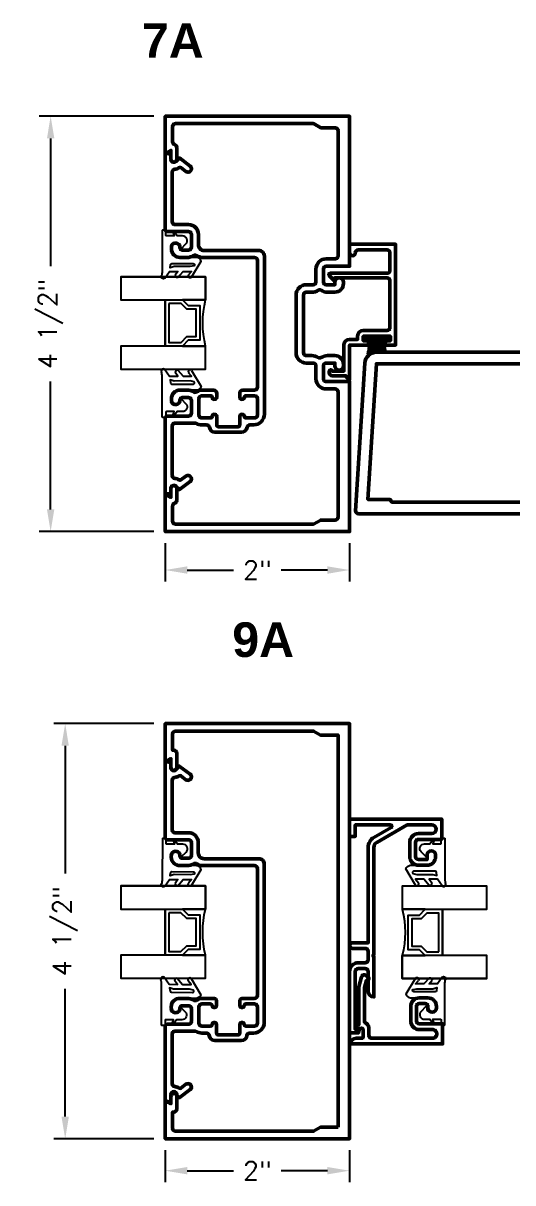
# Model space of a CAD drawing. Extents: x 0 to 63.4, y 0 to 11.8.
# Drawn here: x 16.453 to 17.781, y 5.505 to 8.647 of the extents above; entities that cross this region are included whole.
import ezdxf

# ---------------------------------------------------------------- set-up
doc = ezdxf.new("R2010")
doc.units = 0
doc.header["$MEASUREMENT"] = 0
doc.layers.get('Defpoints').update_dxf_attribs({"linetype": 'CONTINUOUS'})
for name, color, linetype in [('R-Anno-Dims', 3, 'CONTINUOUS'), ('R-Anno-Text', 6, 'CONTINUOUS'), ('R-Det1', 4, 'CONTINUOUS'), ('R-Det2', 2, 'CONTINUOUS'), ('R-Otln', 1, 'CONTINUOUS'), ('R-Pat1', 5, 'CONTINUOUS')]:
    doc.layers.add(name, color=color, linetype=linetype)
doc.styles.get("Standard").update_dxf_attribs({"font": 'simplex'})
doc.styles.add('style1', font='arialbd.ttf')
doc.dimstyles.new('1-4size', dxfattribs={"dimtxt": 0.05, "dimasz": 0.06, "dimexe": 0.03125, "dimexo": 0.03125, "dimgap": 0.03125, "dimtad": 0, "dimdec": 5, "dimlfac": 4, "dimzin": 4, "dimdsep": 46, "dimlunit": 5, "dimtxsty": 'Standard', "dimcen": 0, "dimclrd": 256, "dimclre": 256, "dimclrt": 256, "dimadec": 0, "dimazin": 1, "dimtfac": 1, "dimtdec": 5, "dimtofl": 0, "dimtmove": 0, "dimatfit": 3, "dimfxl": 1, "dimfrac": 2, "dimtolj": 1, "dimtzin": 4, "dimarcsym": 0})

# ---------------------------------------------------------------- blocks, each defined once
blk = doc.blocks.new('*D111')
at = {"layer": 'Defpoints', "color": 0, "transparency": 16777216}
for p in [(16.8385, 7.2694), (17.3385, 7.2694), (17.3385, 7.1651)]:
    blk.add_point(p, dxfattribs=at)
at = {"layer": 'R-Anno-Dims', "lineweight": -2, "transparency": 16777216}
for p, q in [((16.8385, 7.2382), (16.8385, 7.1338)), ((17.3385, 7.2382), (17.3385, 7.1338)), ((16.8985, 7.1651), (17.024, 7.1651)), ((17.2785, 7.1651), (17.1531, 7.1651))]:
    blk.add_line(p, q, dxfattribs=at)
at = {"layer": 'R-Anno-Dims', "transparency": 16777216}
for points in [[(16.8985, 7.1751), (16.8985, 7.1551), (16.8385, 7.1651)], [(17.2785, 7.1751), (17.2785, 7.1551), (17.3385, 7.1651)]]:
    blk.add_solid(points, dxfattribs=at)
at = {"layer": 'R-Anno-Dims', "transparency": 16777216, "insert": (17.0885, 7.1651), "char_height": 0.05, "attachment_point": 5}
blk.add_mtext('\\A1;2"', dxfattribs=at)
blk = doc.blocks.new('*D112')
at = {"layer": 'Defpoints', "color": 0, "transparency": 16777216}
for p in [(16.5279, 8.3944), (16.8385, 8.3944), (16.8385, 7.2694)]:
    blk.add_point(p, dxfattribs=at)
at = {"layer": 'R-Anno-Dims', "lineweight": -2, "transparency": 16777216}
for p, q in [((16.8073, 8.3944), (16.4967, 8.3944)), ((16.5279, 8.3344), (16.5279, 7.9882)), ((16.5279, 7.3294), (16.5279, 7.6757)), ((16.8073, 7.2694), (16.4967, 7.2694))]:
    blk.add_line(p, q, dxfattribs=at)
at = {"layer": 'R-Anno-Dims', "transparency": 16777216}
for points in [[(16.5179, 8.3344), (16.5379, 8.3344), (16.5279, 8.3944)], [(16.5179, 7.3294), (16.5379, 7.3294), (16.5279, 7.2694)]]:
    blk.add_solid(points, dxfattribs=at)
at = {"layer": 'R-Anno-Dims', "transparency": 16777216, "insert": (16.5279, 7.8319), "char_height": 0.05, "attachment_point": 5, "rotation": 90}
blk.add_mtext('\\A1;4 1/2"', dxfattribs=at)
blk = doc.blocks.new('*D102')
at = {"layer": 'Defpoints', "color": 0, "transparency": 16777216}
for p in [(16.8385, 5.6243), (17.3385, 5.6243), (17.3385, 5.5379)]:
    blk.add_point(p, dxfattribs=at)
at = {"layer": 'R-Anno-Dims', "lineweight": -2, "transparency": 16777216}
for p, q in [((16.8385, 5.5931), (16.8385, 5.5067)), ((17.3385, 5.5931), (17.3385, 5.5067)), ((16.8985, 5.5379), (17.024, 5.5379)), ((17.2785, 5.5379), (17.1531, 5.5379))]:
    blk.add_line(p, q, dxfattribs=at)
at = {"layer": 'R-Anno-Dims', "transparency": 16777216}
for points in [[(16.8985, 5.5479), (16.8985, 5.5279), (16.8385, 5.5379)], [(17.2785, 5.5479), (17.2785, 5.5279), (17.3385, 5.5379)]]:
    blk.add_solid(points, dxfattribs=at)
at = {"layer": 'R-Anno-Dims', "transparency": 16777216, "insert": (17.0885, 5.5379), "char_height": 0.05, "attachment_point": 5}
blk.add_mtext('\\A1;2"', dxfattribs=at)
blk = doc.blocks.new('*D103')
at = {"layer": 'Defpoints', "color": 0, "transparency": 16777216}
for p in [(16.5673, 6.7493), (16.8385, 6.7493), (16.8385, 5.6243)]:
    blk.add_point(p, dxfattribs=at)
at = {"layer": 'R-Anno-Dims', "lineweight": -2, "transparency": 16777216}
for p, q in [((16.8073, 6.7493), (16.5361, 6.7493)), ((16.5673, 6.6893), (16.5673, 6.3431)), ((16.5673, 5.6843), (16.5673, 6.0306)), ((16.8073, 5.6243), (16.5361, 5.6243))]:
    blk.add_line(p, q, dxfattribs=at)
at = {"layer": 'R-Anno-Dims', "transparency": 16777216}
for points in [[(16.5573, 6.6893), (16.5773, 6.6893), (16.5673, 6.7493)], [(16.5573, 5.6843), (16.5773, 5.6843), (16.5673, 5.6243)]]:
    blk.add_solid(points, dxfattribs=at)
at = {"layer": 'R-Anno-Dims', "transparency": 16777216, "insert": (16.5673, 6.1868), "char_height": 0.05, "attachment_point": 5, "rotation": 90}
blk.add_mtext('\\A1;4 1/2"', dxfattribs=at)
blk = doc.blocks.new('P2728 compress')
at = {"layer": 'R-Det2'}
blk.add_lwpolyline([(176.266, 42.927), (176.372, 42.753, -0.301952), (176.324, 42.713), (176.124, 42.713, 0.414214), (176.044, 42.633), (176.044, 42.594, 0.388879), (176.081, 42.554), (176.097, 42.553, 0.440011), (176.14, 42.593), (176.14, 42.607, -0.668179), (176.157, 42.614), (176.206, 42.566, -0.668179), (176.17, 42.48), (176.111, 42.48), (176.083, 42.441, -0.836323), (176.069, 42.447), (176.078, 42.48), (175.994, 42.48, 0.414214), (175.988, 42.474), (175.988, 42.424, -0.414214), (175.982, 42.418), (175.954, 42.418, -0.414214), (175.948, 42.424), (175.948, 42.862, 0.083245), (175.94, 42.911), (175.94, 42.911)], format="xyb", dxfattribs=at)
for points in [[(175.978, 42.937), (176.028, 42.864), (176.119, 42.864), (176.088, 42.905)], [(176.117, 42.931), (176.175, 42.864), (176.267, 42.864), (176.235, 42.902)]]:
    blk.add_lwpolyline(points, dxfattribs=at)
at = {"layer": 'R-Det2', "lineweight": 25}
blk.add_lwpolyline([(176.039, 42.79, 0.372312), (176.054, 42.778), (176.284, 42.778, 0.668179), (176.295, 42.803), (176.252, 42.812), (176.078, 42.811), (176.034, 42.824)], format="xyb", close=True, dxfattribs=at)
at = {"layer": 'R-Det2', "ltscale": 0.1}
for centre, radius, start, end in [((175.962, 42.92), 0.0237, 22.2345, 202.2345), ((176.117, 42.901), 0.0297, 90, 171.5397), ((176.251, 42.914), 0.0199, 40.2978, 220.2978)]:
    blk.add_arc(centre, radius, start, end, dxfattribs=at)
blk = doc.blocks.new('weathering')
at = {"layer": 'R-Det2'}
for p, q in [((0, 0), (0, -0.27)), ((0, 0), (0.03, 0)), ((0.03, 0), (0.03, -0.27)), ((0, -0.129), (-0.16, -0.129)), ((0, -0.139), (-0.16, -0.139)), ((0, -0.27), (0.03, -0.27))]:
    blk.add_line(p, q, dxfattribs=at)
for centre, radius, start, end in [((-0.056, 0.313), 0.361, 253.2416, 278.8875), ((-0.056, 0.313), 0.371, 253.7056, 278.6489), ((-0.057, 0.486), 0.557, 259.3278, 275.8729), ((-0.057, 0.486), 0.566, 259.5182, 275.7701), ((-0.063, 0.677), 0.77, 262.7557, 274.6832), ((-0.063, 0.677), 0.78, 262.849, 274.6238), ((-0.066, 1.463), 1.578, 266.5833, 272.3941), ((-0.067, -1.773), 1.619, 87.6382, 93.304), ((-0.064, -0.966), 0.8, 85.4377, 96.9231), ((-0.064, -0.966), 0.79, 85.3793, 97.0112), ((-0.058, -0.769), 0.58, 84.3053, 100.1631), ((-0.058, -0.769), 0.57, 84.2043, 100.3432), ((-0.056, -0.591), 0.38, 81.4567, 105.8164), ((-0.056, -0.591), 0.37, 81.2223, 106.2556)]:
    blk.add_arc(centre, radius, start, end, dxfattribs=at)

msp = doc.modelspace()

# ---------------------------------------------------------------- linework, layer by layer
at = {"layer": 'R-Det1', "lineweight": 50}
for points in [[(16.9285503, 8.0461662), (16.9285503, 8.0716662), (16.9285503, 8.0744162, 0.414151258), (16.9020503, 8.1009162), (16.8650503, 8.1009162, -0.413333333), (16.8575503, 8.1084162), (16.8575503, 8.2433412, -0.384292738), (16.8645503, 8.2510412, 0.125027091), (16.8766003, 8.2552912, -0.3082191), (16.8809003, 8.2551662), (16.8948253, 8.2447912, 0.615742841), (16.9098003, 8.2523162), (16.9098003, 8.2531162, 0.239176885), (16.9066753, 8.2593412), (16.8770003, 8.2814162), (16.8675253, 8.2719412, -0.667873573), (16.8543003, 8.2774162), (16.8543003, 8.2854162, 0.416132723), (16.8465503, 8.2931662), (16.8388003, 8.2931662), (16.8388003, 8.0871662, 0.414213562), (16.8438003, 8.0821662), (16.9020503, 8.0821662, -0.416132723), (16.9098003, 8.0744162), (16.9098003, 8.0396662, -0.412903226), (16.9020503, 8.0319162), (16.8835503, 8.0319162, -0.414213562), (16.8785503, 8.0369162), (16.8785503, 8.0390162, 1.011839456), (16.8553003, 8.0392912), (16.8553003, 8.0351662, 0.413978903), (16.8785503, 8.0119162), (16.8986253, 8.0119162, 0.143865672), (16.9155003, 8.0168912, -0.292539715), (16.9238753, 8.0168912, 0.14306262), (16.9407503, 8.0119162), (17.0810503, 8.0119162, -0.416132723), (17.0888003, 8.0041662), (17.0888003, 7.6601662, -0.412903226), (17.0810503, 7.6524162), (17.0484522, 7.6521663, 0.414213562), (17.0407022, 7.6444163), (17.0407022, 7.6334163, 0.414213562), (17.0469522, 7.6271663, 0.414213562), (17.0532022, 7.6334163, -0.414213562), (17.0569522, 7.6371663), (17.0812022, 7.6371663, -0.414213562), (17.0889522, 7.6294163), (17.0889522, 7.5849163, -0.414213562), (17.0812022, 7.5771663), (17.0569522, 7.5771663, -0.414213562), (17.0532022, 7.5809163, 0.414213562), (17.0469522, 7.5871663, 0.414213562), (17.0407022, 7.5809163), (17.0407022, 7.5571663, -0.414213562), (17.0369522, 7.5534163), (16.9819522, 7.5534163, -0.414213562), (16.9782022, 7.5571663), (16.9782022, 7.5809163, 0.414213562), (16.9719522, 7.5871663, 0.414213562), (16.9657022, 7.5809163, -0.414213562), (16.9619522, 7.5771663), (16.9377022, 7.5771663, -0.414213562), (16.9299522, 7.5849163), (16.9299522, 7.6294163, -0.414213562), (16.9377022, 7.6371663), (16.9619522, 7.6371663, -0.414213562), (16.9657022, 7.6334163, 0.414213562), (16.9719522, 7.6271663, 0.414213562), (16.9782022, 7.6334163), (16.9782022, 7.6444163, 0.414213579), (16.9704522, 7.6521663), (16.9407503, 7.6524162), (16.9407503, 7.6524162, 0.144487081), (16.9238753, 7.6474662, -0.292539715), (16.9155003, 7.6474662, 0.145286571), (16.8986253, 7.6524162), (16.8785503, 7.6524162, 0.415053763), (16.8553003, 7.6291662), (16.8553003, 7.6250412, 1.012901092), (16.8785503, 7.6253412), (16.8785503, 7.6274162, -0.414213562), (16.8835503, 7.6324162), (16.9020503, 7.6324162, -0.416132723), (16.9098003, 7.6246662), (16.9098003, 7.5899162, -0.412903226), (16.9020503, 7.5821662), (16.8438003, 7.5821662, 0.414213562), (16.8388003, 7.5771662), (16.8388003, 7.3711662), (16.8465503, 7.3711662, 0.412903226), (16.8543003, 7.3789162), (16.8543003, 7.3869162, -0.669038966), (16.8675253, 7.3924162), (16.8770003, 7.3829162), (16.9066753, 7.4050162, 0.238328156), (16.9098003, 7.4112162), (16.9098003, 7.4120412, 0.615742841), (16.8948253, 7.4195662), (16.8809003, 7.4091912, -0.3082191), (16.8766003, 7.4090662, 0.121337447), (16.8645503, 7.4133162, -0.384292738), (16.8575503, 7.4210162), (16.8575503, 7.5559162, -0.41641058), (16.8650436, 7.5634163), (16.9191956, 7.5634163, -0.132705715), (16.9230983, 7.5623618, 0.132705715), (16.9377022, 7.5584163), (16.9506805, 7.5584163, -0.3737096), (16.9583544, 7.5517496, 0.3737096), (16.9737022, 7.5384163), (17.0452022, 7.5384163, 0.3737096), (17.06055, 7.5517496, -0.3737096), (17.0682239, 7.5584163), (17.0785503, 7.5584163, 0.414213562), (17.1075503, 7.5874163), (17.1075503, 8.0156662, 0.415000983), (17.0925503, 8.0306662), (16.9440503, 8.0306662, -0.414517049)], [(17.323048, 7.774392, -0.414213562), (17.338548, 7.789892), (17.360298, 7.789892), (17.3602983, 7.798642, -0.414213562), (17.3757983, 7.814142), (17.440298, 7.8141417, 0.414213562), (17.448048, 7.8218917), (17.448048, 7.9487665, 0.414213562), (17.440298, 7.9565165), (17.297298, 7.9565165), (17.297298, 7.9487665), (17.2833854, 7.9626791, -0.668178638), (17.2860105, 7.9690167), (17.440298, 7.9690165, 0.414213562), (17.448048, 7.9767665), (17.448048, 8.0245792, 0.414213562), (17.440298, 8.0323292), (17.361798, 8.0323292, 0.423380872), (17.3540485, 8.0243292, -0.999983871), (17.338548, 8.0243295), (17.338548, 8.0478295), (17.463548, 8.0478295), (17.463548, 7.774392), (17.435298, 7.774392), (17.435298, 7.780392, -0.414213562), (17.441048, 7.786142), (17.4495483, 7.7861417), (17.4495483, 7.798642), (17.3757983, 7.798642), (17.3757983, 7.7861417), (17.384548, 7.786142, -0.414213562), (17.390298, 7.780392), (17.390298, 7.774392), (17.338548, 7.774392), (17.338548, 7.6807667), (17.327798, 7.6915167), (17.291298, 7.691517, -0.414213562), (17.283548, 7.699267), (17.283548, 7.704017, -1), (17.291048, 7.704017), (17.323048, 7.704017)], [(16.9283883, 6.3986034), (16.9283883, 6.4241034), (16.9283883, 6.4268534, 0.414151258), (16.9018883, 6.4533534), (16.8648883, 6.4533534, -0.413333333), (16.8573883, 6.4608534), (16.8573883, 6.5957784, -0.384292738), (16.8643883, 6.6034784, 0.125027091), (16.8764383, 6.6077284, -0.3082191), (16.8807383, 6.6076034), (16.8946633, 6.5972284, 0.615742841), (16.9096383, 6.6047534), (16.9096383, 6.6055534, 0.239176885), (16.9065133, 6.6117784), (16.8768383, 6.6338534), (16.8673633, 6.6243784, -0.667873573), (16.8541383, 6.6298534), (16.8541383, 6.6378534, 0.416132723), (16.8463883, 6.6456034), (16.8386383, 6.6456034), (16.8386383, 6.4396034, 0.414213562), (16.8436383, 6.4346034), (16.9018883, 6.4346034, -0.416132723), (16.9096383, 6.4268534), (16.9096383, 6.3921034, -0.412903226), (16.9018883, 6.3843534), (16.8833883, 6.3843534, -0.414213562), (16.8783883, 6.3893534), (16.8783883, 6.3914534, 1.011839456), (16.8551383, 6.3917284), (16.8551383, 6.3876034, 0.413978903), (16.8783883, 6.3643534), (16.8984633, 6.3643534, 0.143865672), (16.9153383, 6.3693284, -0.292539715), (16.9237133, 6.3693284, 0.14306262), (16.9405883, 6.3643534), (17.0808883, 6.3643534, -0.416132723), (17.0886383, 6.3566034), (17.0886383, 6.0126034, -0.412903226), (17.0808883, 6.0048534), (17.0482903, 6.0046035, 0.414213562), (17.0405403, 5.9968535), (17.0405403, 5.9858535, 0.414213562), (17.0467903, 5.9796035, 0.414213562), (17.0530403, 5.9858535, -0.414213562), (17.0567903, 5.9896035), (17.0810403, 5.9896035, -0.414213562), (17.0887903, 5.9818535), (17.0887903, 5.9373535, -0.414213562), (17.0810403, 5.9296035), (17.0567903, 5.9296035, -0.414213562), (17.0530403, 5.9333535, 0.414213562), (17.0467903, 5.9396035, 0.414213562), (17.0405403, 5.9333535), (17.0405403, 5.9096034, -0.414213562), (17.0367903, 5.9058534), (16.9817903, 5.9058534, -0.414213562), (16.9780403, 5.9096034), (16.9780403, 5.9333535, 0.414213562), (16.9717903, 5.9396035, 0.414213562), (16.9655403, 5.9333535, -0.414213562), (16.9617903, 5.9296035), (16.9375403, 5.9296035, -0.414213562), (16.9297903, 5.9373535), (16.9297903, 5.9818535, -0.414213562), (16.9375403, 5.9896035), (16.9617903, 5.9896035, -0.414213562), (16.9655403, 5.9858535, 0.414213562), (16.9717903, 5.9796035, 0.414213562), (16.9780403, 5.9858535), (16.9780403, 5.9968535, 0.414213579), (16.9702903, 6.0046035), (16.9405883, 6.0048534), (16.9405883, 6.0048534, 0.144487081), (16.9237133, 5.9999034, -0.292539715), (16.9153383, 5.9999034, 0.145286571), (16.8984633, 6.0048534), (16.8783883, 6.0048534, 0.415053763), (16.8551383, 5.9816034), (16.8551383, 5.9774784, 1.012901092), (16.8783883, 5.9777784), (16.8783883, 5.9798534, -0.414213562), (16.8833883, 5.9848534), (16.9018883, 5.9848534, -0.416132723), (16.9096383, 5.9771034), (16.9096383, 5.9423534, -0.412903226), (16.9018883, 5.9346034), (16.8436383, 5.9346034, 0.414213562), (16.8386383, 5.9296034), (16.8386383, 5.7236034), (16.8463883, 5.7236034, 0.412903226), (16.8541383, 5.7313534), (16.8541383, 5.7393534, -0.669038966), (16.8673633, 5.7448534), (16.8768383, 5.7353534), (16.9065133, 5.7574534, 0.238328156), (16.9096383, 5.7636534), (16.9096383, 5.7644784, 0.615742841), (16.8946633, 5.7720034), (16.8807383, 5.7616284, -0.3082191), (16.8764383, 5.7615034, 0.121337447), (16.8643883, 5.7657534, -0.384292738), (16.8573883, 5.7734534), (16.8573883, 5.9083534, -0.41641058), (16.8648817, 5.9158534), (16.9190337, 5.9158534, -0.132705715), (16.9229364, 5.914799, 0.132705715), (16.9375403, 5.9108535), (16.9505185, 5.9108535, -0.3737096), (16.9581924, 5.9041868, 0.3737096), (16.9735403, 5.8908534), (17.0450403, 5.8908534, 0.3737096), (17.0603881, 5.9041868, -0.3737096), (17.068062, 5.9108535), (17.0783883, 5.9108535, 0.414213562), (17.1073883, 5.9398535), (17.1073883, 6.3681034, 0.415000983), (17.0923883, 6.3831034), (16.9438883, 6.3831034, -0.414517049)], [(17.525298, 6.3808188), (17.548798, 6.3808188), (17.548798, 6.3942688, -0.864516129), (17.572048, 6.3942688), (17.572048, 6.3885688, -0.415053763), (17.548798, 6.3653188), (17.525298, 6.3653188, -0.415053763), (17.502048, 6.3885688), (17.502048, 6.4278188, -0.415053763), (17.525298, 6.4510688), (17.561298, 6.4510688, 0.412765957), (17.573048, 6.4628188), (17.573048, 6.4630688, 0.412765957), (17.561298, 6.4748188), (17.494548, 6.4748188), (17.412298, 6.4273438, 0.268052829), (17.404548, 6.4139188), (17.404548, 6.1555688), (17.404548, 6.1230688), (17.402048, 6.1205688), (17.404548, 6.1180688), (17.404548, 6.0085688), (17.404548, 6.0085688, -0.412903226), (17.389048, 6.0240688), (17.389048, 6.0778188, 0.412903226), (17.381298, 6.0855688), (17.361798, 6.0855688, 0.412903226), (17.354048, 6.0778188), (17.354048, 5.9207438), (17.365798, 5.9228188), (17.362723, 5.9113188), (17.338548, 5.9113188), (17.338548, 6.0778188, -0.415053763), (17.361798, 6.1010688), (17.381298, 6.1010688, 0.412903226), (17.389048, 6.1088188), (17.389048, 6.1323188, 0.412903226), (17.381298, 6.1400688), (17.346298, 6.1400688, -1), (17.346298, 6.1555688), (17.389048, 6.1555688), (17.389048, 6.4137688, -0.268909771), (17.404673, 6.4408188), (17.4513935, 6.4678221, 0.767140987), (17.449517, 6.4748188), (17.354048, 6.4748188), (17.354048, 6.4435688), (17.338548, 6.4435688), (17.338548, 6.4903188), (17.588548, 6.4903188), (17.588548, 6.4355688), (17.525298, 6.4355688, 0.412903226), (17.517548, 6.4278188), (17.517548, 6.3885688, 0.412903226), (17.525298, 6.3808188)], [(17.3408603, 5.881153), (17.3408603, 5.881153), (17.5908603, 5.881153), (17.5908603, 5.935903), (17.5276103, 5.935903, -0.414213562), (17.5198603, 5.943653), (17.5198603, 5.9829029, -0.414213562), (17.5276103, 5.9906529), (17.5433603, 5.9906529, -0.414213562), (17.5511103, 5.9829029), (17.5511103, 5.9787777, 0.999995699), (17.5743603, 5.9787777), (17.5743603, 5.9829029, 0.414210521), (17.5511103, 6.006153), (17.5276103, 6.006153, 0.414210521), (17.5043603, 5.9829029), (17.5043603, 5.943653, 0.414210521), (17.5276103, 5.9204029), (17.5634854, 5.9204029, -1.000002843), (17.5634854, 5.8966531), (17.3986103, 5.8966531, -0.414208088), (17.3908603, 5.9044031), (17.3908603, 5.9245032, 0.339690287), (17.3793603, 5.9394778), (17.3793603, 6.0338625), (17.3847743, 6.0540675, 1.179378286), (17.3857354, 6.0638859, 0.716064469), (17.3710945, 6.0629013), (17.3638603, 6.0359029), (17.3638603, 5.9344296, 0.262905895), (17.3563603, 5.921153), (17.3709591, 5.9237273, -0.466307263), (17.3753603, 5.9200343), (17.3753603, 5.9004029, -0.414242319), (17.3716103, 5.8966531), (17.3563603, 5.8966531, 0.41421037), (17.3408603, 5.881153, 0.335481)]]:
    msp.add_lwpolyline(points, format="xyb", close=True, dxfattribs=at)
at = {"layer": 'R-Det2'}
for points in [[(16.7183751, 7.9594235), (16.718375, 7.8969235), (16.9481752, 7.8969235), (16.9481752, 7.9594235), (16.718375, 7.9594235), (16.9481752, 7.9594235), (16.9481752, 7.8969235), (16.8856752, 7.8969235), (16.9011752, 7.8814235), (16.9324252, 7.8814235), (16.9324252, 7.7874235), (16.9011752, 7.7874235), (16.8856752, 7.7719235), (16.8386752, 7.7719235), (16.8386752, 7.8969235), (16.8386752, 7.7719235), (16.718375, 7.7719235), (16.718375, 7.7094235), (16.9481752, 7.7094235), (16.9481752, 7.7719235), (16.8856752, 7.7719235), (16.9481752, 7.7719235, -0.123310184), (16.9481752, 7.8969235, 1.56900442)], [(16.7182132, 6.3092586), (16.7182132, 6.2467586), (16.9480133, 6.2467586), (16.9480133, 6.3092586), (16.7182132, 6.3092586), (16.9480133, 6.3092586), (16.9480133, 6.2467586), (16.8855133, 6.2467586), (16.9010133, 6.2312586), (16.9322633, 6.2312586), (16.9322633, 6.1372586), (16.9010133, 6.1372586), (16.8855133, 6.1217586), (16.8385133, 6.1217586), (16.8385133, 6.2467586), (16.8385133, 6.1217586), (16.7182132, 6.1217586), (16.7182132, 6.0592586), (16.9480133, 6.0592586), (16.9480133, 6.1217586), (16.8855133, 6.1217586), (16.9480133, 6.1217586, -0.123310184), (16.9480133, 6.2467586, 1.56900442)], [(17.7112854, 6.0584899), (17.7112854, 6.1209899), (17.4814853, 6.1209899), (17.4814853, 6.0584899), (17.7112854, 6.0584899), (17.4814853, 6.0584899), (17.4814853, 6.1209899), (17.5439853, 6.1209899), (17.5284853, 6.1364899), (17.4972353, 6.1364899), (17.4972353, 6.2304899), (17.5284853, 6.2304899), (17.5439853, 6.2459899), (17.5909853, 6.2459899), (17.5909853, 6.1209899), (17.5909853, 6.2459899), (17.7112854, 6.2459899), (17.7112854, 6.3084899), (17.4814853, 6.3084899), (17.4814853, 6.2459899), (17.5439853, 6.2459899), (17.4814853, 6.2459899, -0.123310184), (17.4814853, 6.1209899, 1.56900442)]]:
    msp.add_lwpolyline(points, format="xyb", dxfattribs=at)
for points in [[(16.8486752, 7.8869235), (16.8486752, 7.7819235), (16.881533, 7.7819235), (16.897033, 7.7974235), (16.9224252, 7.7974235), (16.9224252, 7.8714235), (16.897033, 7.8714235), (16.881533, 7.8869235), (16.8486752, 7.8869235)], [(16.8485133, 6.2367586), (16.8485133, 6.1317586), (16.8813712, 6.1317586), (16.8968712, 6.1472586), (16.9222633, 6.1472586), (16.9222633, 6.2212586), (16.8968712, 6.2212586), (16.8813712, 6.2367586), (16.8485133, 6.2367586)], [(17.5809853, 6.1309899), (17.5809853, 6.2359899), (17.5481274, 6.2359899), (17.5326274, 6.2204899), (17.5072353, 6.2204899), (17.5072353, 6.1464899), (17.5326274, 6.1464899), (17.5481274, 6.1309899), (17.5809853, 6.1309899)]]:
    msp.add_lwpolyline(points, dxfattribs=at)
at = {"layer": 'R-Otln', "lineweight": 50}
for points in [[(16.854298, 8.277421, 0.414213562), (16.862048, 8.269671, 0.414213562), (16.869798, 8.277421), (16.869798, 8.310171, 0.335012819), (16.864173, 8.317624, -0.335012819), (16.858548, 8.3250769), (16.858548, 8.366671, -0.414213562), (16.866298, 8.374421), (17.2408125, 8.374421), (17.260298, 8.363171), (17.299548, 8.363171, -0.414213562), (17.307298, 8.355421), (17.307298, 8.015921, -0.414213562), (17.299548, 8.008171), (17.275298, 8.008171, 0.414213562), (17.247548, 7.980421), (17.247548, 7.945671, -0.414213562), (17.239798, 7.937921), (17.221298, 7.937921, 0.414213562), (17.193548, 7.910171), (17.193548, 7.753671, 0.414213562), (17.221298, 7.725921), (17.239798, 7.725921, -0.414213562), (17.247548, 7.718171), (17.247548, 7.683421, 0.414213562), (17.275298, 7.655671), (17.299548, 7.655671, -0.414213562), (17.307298, 7.647921), (17.307298, 7.647921), (17.307298, 7.308421, -0.414213562), (17.299548, 7.300671), (17.260298, 7.300671), (17.2408125, 7.289421), (16.866298, 7.289421, -0.414213562), (16.858548, 7.297171), (16.858548, 7.338765, -0.335012819), (16.864173, 7.346218, 0.335012819), (16.869798, 7.353671), (16.869798, 7.386421, 0.414213562), (16.862048, 7.394171, 0.414213562), (16.854298, 7.386421), (16.854298, 7.3618277), (16.838548, 7.370921), (16.838548, 7.269421), (17.338548, 7.269421), (17.338548, 7.675671), (17.275298, 7.675671, -0.414213562), (17.267548, 7.683421), (17.267548, 7.718171, -0.414213562), (17.275298, 7.725921), (17.298798, 7.725921), (17.298798, 7.718421, 0.414213562), (17.310298, 7.706921), (17.310548, 7.706921, 0.414213562), (17.322048, 7.718421), (17.322048, 7.722671, 0.414213562), (17.298798, 7.745921), (17.278798, 7.745921, 0.145063949), (17.2617708, 7.7408747, -0.296364458), (17.2533253, 7.7408747, 0.145063949), (17.236298, 7.745921), (17.221298, 7.745921, -0.414213562), (17.213548, 7.753671), (17.213548, 7.910171, -0.414213562), (17.221298, 7.917921), (17.236298, 7.917921, 0.145063949), (17.2533253, 7.9229673, -0.296364458), (17.2617708, 7.9229673, 0.145063949), (17.278798, 7.917921), (17.298798, 7.917921, 0.414213562), (17.322048, 7.941171), (17.322048, 7.945421, 0.414213562), (17.310548, 7.956921), (17.310298, 7.956921, 0.414213562), (17.298798, 7.945421), (17.298798, 7.937921), (17.275298, 7.937921, -0.414213562), (17.267548, 7.945671), (17.267548, 7.980421, -0.414213562), (17.275298, 7.988171), (17.338548, 7.988171), (17.338548, 8.394421), (16.838548, 8.394421), (16.838548, 8.292921), (16.854298, 8.3020143)], [(18.3277352, 7.7291252), (18.3494557, 7.7165852, 0.580396234), (18.3551101, 7.7198155), (18.3551102, 7.7513155, 0.414213562), (18.3513602, 7.7550655), (17.4113126, 7.7550655, 0.39604812), (17.3801235, 7.7257647), (17.3551256, 7.3257989, 0.432616316), (17.3628605, 7.3175655), (18.3513602, 7.3175654, 0.414213562), (18.3551102, 7.3213154), (18.3551102, 7.3528158, 0.580388313), (18.3494558, 7.3560462), (18.3277352, 7.343506, -0.57735074), (18.3161102, 7.3502177), (18.3161102, 7.7224135, -0.577349127)], [(18.2223605, 7.3528154), (18.2223605, 7.3525655, -0.414213562), (18.2186105, 7.3488155), (17.4546094, 7.3488155, -0.414213562), (17.4508594, 7.3525655), (17.4508594, 7.3528155, 0.414213562), (17.4471094, 7.3565655), (17.3883594, 7.3565655), (17.4113126, 7.7238155), (18.2186105, 7.7238155, -0.414213562), (18.2223605, 7.7200655), (18.2223605, 7.7198155, 0.414213562), (18.2261105, 7.7160655), (18.284376, 7.7160655), (18.2848605, 7.3565655), (18.2261105, 7.3565654, 0.414213562)], [(17.3072981, 5.6557465), (17.2599898, 5.6557465), (17.240923, 5.6448965), (16.866248, 5.6448965, -0.411010682), (16.858548, 5.6526465), (16.858548, 5.6967215), (16.862048, 5.6967215, 0.412903226), (16.869798, 5.7044715), (16.869798, 5.7443215, 1), (16.854298, 5.7443215), (16.854298, 5.7194715), (16.838548, 5.7285715), (16.838548, 5.6243215), (17.338548, 5.6243215), (17.338548, 6.7493215), (16.838548, 6.7493215), (16.838548, 6.6450715), (16.854298, 6.6541715), (16.854298, 6.6293215, 1), (16.869798, 6.6293215), (16.869798, 6.6691715, 0.412903226), (16.862048, 6.6769215), (16.858548, 6.6769215), (16.858548, 6.7209965, -0.411010682), (16.866248, 6.7287465), (17.240923, 6.7287465), (17.2599898, 6.7178965), (17.307473, 6.7178965)]]:
    msp.add_lwpolyline(points, format="xyb", close=True, dxfattribs=at)

# ---------------------------------------------------------------- block references
at = {"layer": 'R-Pat1', "yscale": 0.25, "zscale": 0.25}
for name, p, xscale, rotation in [('P2728 compress', (-27.1566533, 18.6900826), -0.25, 180), ('weathering', (17.3789985, 7.79113), 0.25, 90), ('P2728 compress', (-27.1017564, 17.2655997), -0.25, 179.7096188525023), ('P2728 compress', (61.5841706, 17.0434778), 0.25, 180), ('P2728 compress', (-27.2117612, -4.4499448), 0.25, 359.7096188525023)]:
    msp.add_blockref(name, p, dxfattribs=dict(at, xscale=xscale, rotation=rotation))
for p, xscale in [((-27.1566533, -3.0257502), 0.25), ((61.5842006, -4.6720134), -0.25)]:
    msp.add_blockref('P2728 compress', p, dxfattribs=dict(at, xscale=xscale))

# ---------------------------------------------------------------- texts
at = {"layer": 'R-Anno-Text', "char_height": 0.09375, "attachment_point": 3, "style": 'style1'}
for s, insert, width in [('7A', (16.9429338, 8.6465507, 1.5526731), 1.86), ('9A', (17.1878994, 7.0234155, 1.5526731), 1.787222288)]:
    msp.add_mtext(s, dxfattribs=dict(at, insert=insert, width=width))

# ---------------------------------------------------------------- dimensions: what is measured, and where the dimension line sits
at = {"layer": 'R-Anno-Dims'}
dim = msp.add_linear_dim(base=(16.5279307, 8.394421), p1=(16.838548, 7.269421), p2=(16.838548, 8.394421), angle=90, dimstyle='1-4size', override={"dimpost": '"'}, dxfattribs=at)
dim.commit()
dim.dimension.update_dxf_attribs({"geometry": '*D112', "text_midpoint": (16.5279307, 7.831921), "dimtype": 160})
dim = msp.add_linear_dim(base=(17.338548, 7.1650771), p1=(16.838548, 7.269421), p2=(17.338548, 7.269421), dimstyle='1-4size', override={"dimpost": '"'}, dxfattribs=at)
dim.commit()
dim.dimension.update_dxf_attribs({"geometry": '*D111', "text_midpoint": (17.088548, 7.1650771), "dimtype": 160})
dim = msp.add_linear_dim(base=(16.5673261, 6.7493215), p1=(16.838548, 5.6243215), p2=(16.838548, 6.7493215), angle=90, dimstyle='1-4size', override={"dimpost": '"'}, dxfattribs=at)
dim.commit()
dim.dimension.update_dxf_attribs({"geometry": '*D103', "text_midpoint": (16.5673261, 6.1868215)})
dim = msp.add_linear_dim(base=(17.338548, 5.5379211), p1=(16.838548, 5.6243215), p2=(17.338548, 5.6243215), dimstyle='1-4size', override={"dimpost": '"'}, dxfattribs=at)
dim.commit()
dim.dimension.update_dxf_attribs({"geometry": '*D102', "text_midpoint": (17.088548, 5.5379211)})

doc.saveas('drawing.dxf')
